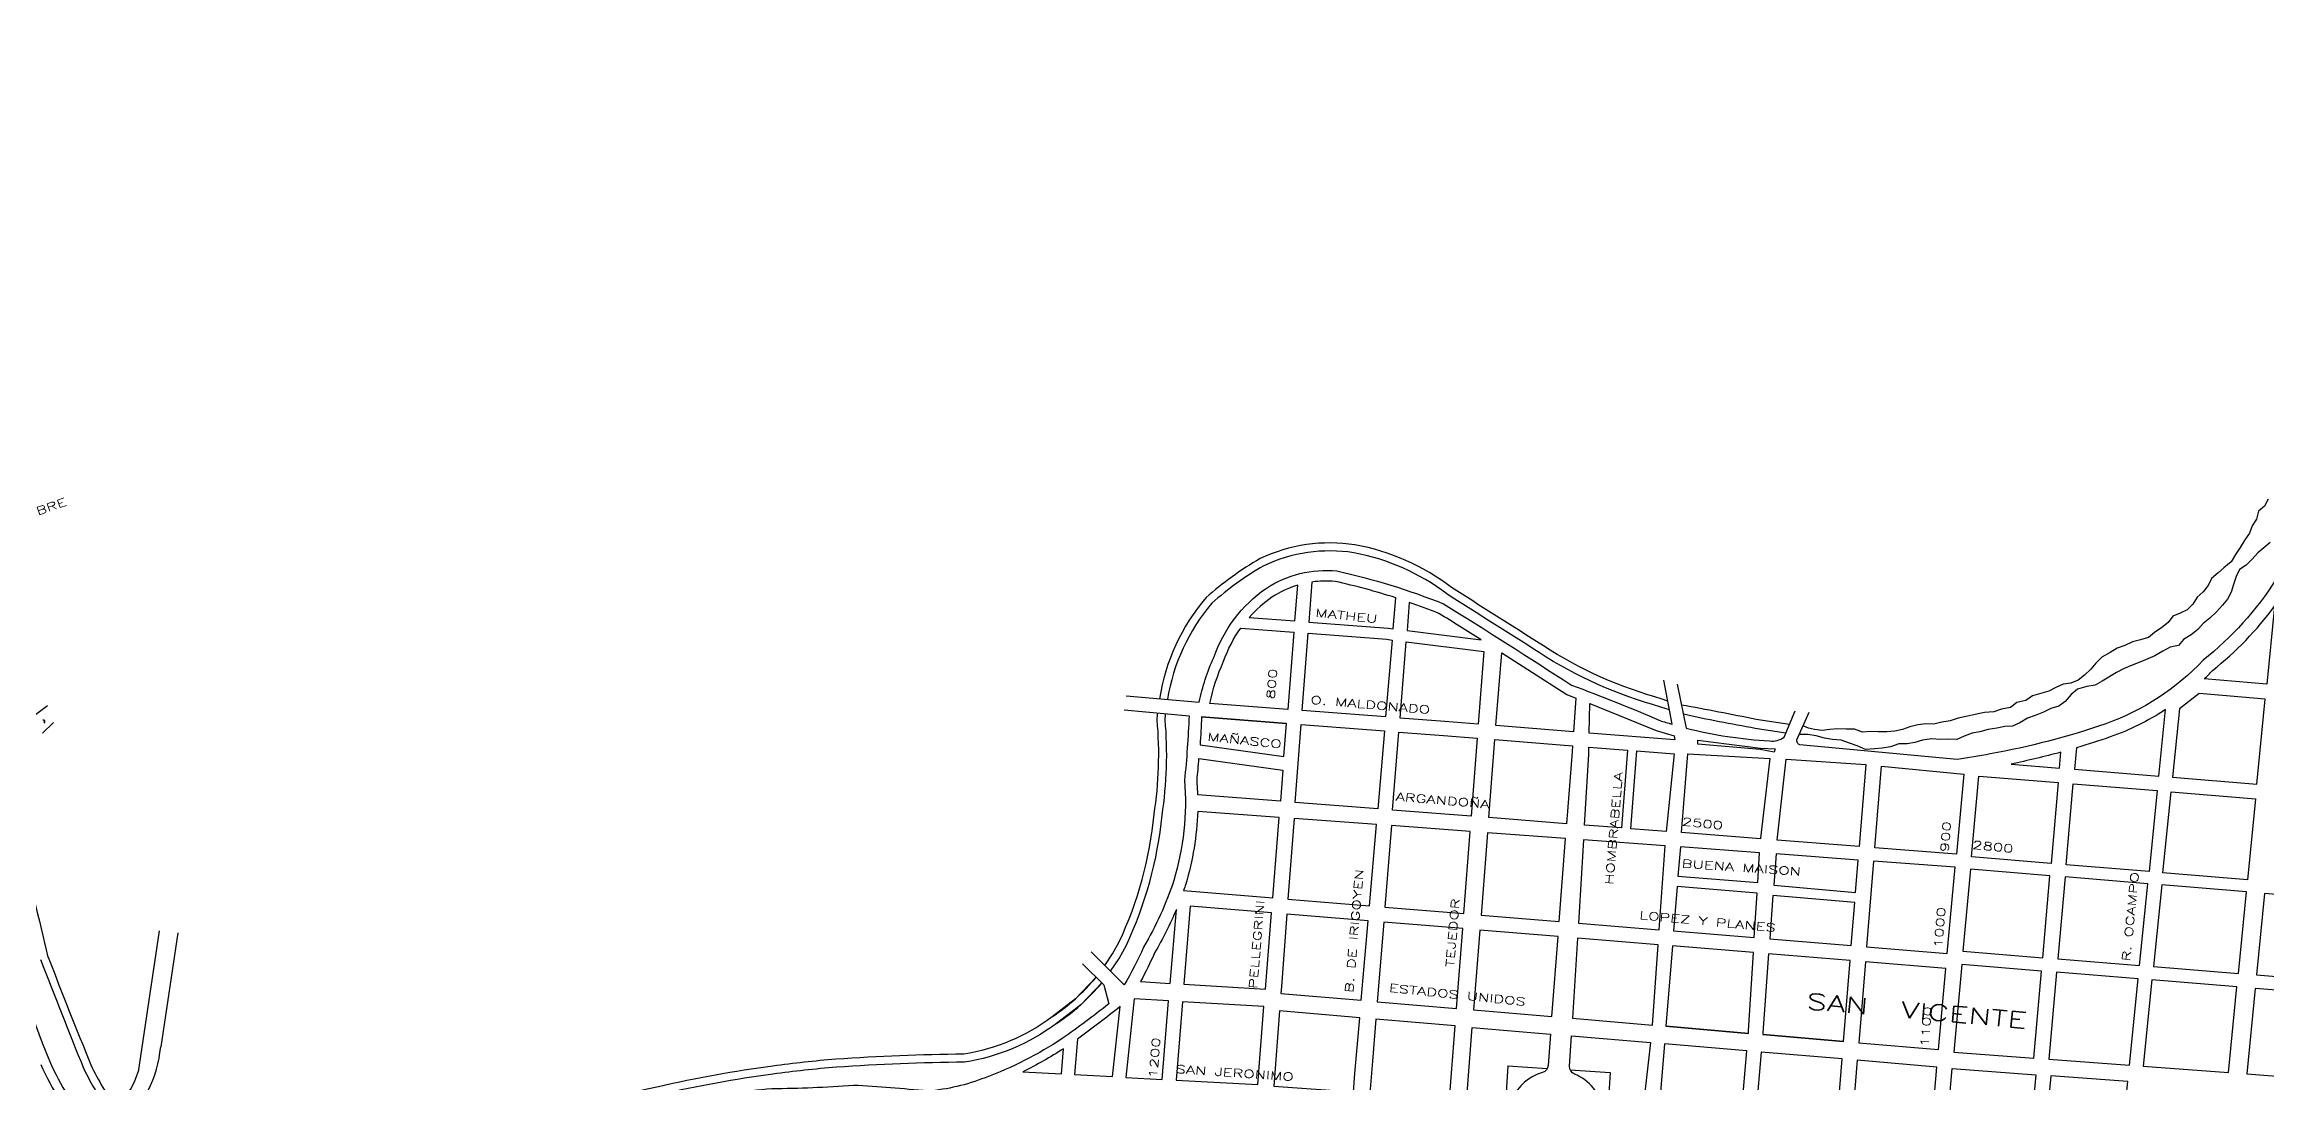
# Model space of a CAD drawing. Header units: millimetres. Extents: x 4374322 to 4409026, y 6503580 to 6534206.
# Drawn here: x 4388599 to 4391375, y 6523857 to 6525154 of the extents above; entities that cross this region are included whole.
import ezdxf

# ---------------------------------------------------------------- set-up
doc = ezdxf.new("R2010")
doc.units = ezdxf.units.MM
for name, color, linetype in [('LINEA CALLE', 252, 'Continuous'), ('NOMBRE BARRIO', 8, 'Continuous'), ('NOMBRE CALLE', 252, 'Continuous'), ('RIO', 252, 'Continuous')]:
    doc.layers.add(name, color=color, linetype=linetype)
doc.styles.add('ROMANS', font='romans')
doc.styles.add('S1', font='ROMANS')

msp = doc.modelspace()

# ---------------------------------------------------------------- linework, layer by layer
at = {"layer": 'LINEA CALLE', "transparency": 33554687}
for p, q in [((4389959.1, 6523942.2), (4389959.1, 6523943.2)), ((4390427.9, 6523877.2), (4390425, 6523830.3)), ((4390427.9, 6523877.2), (4390477.1, 6523873.9)), ((4390505.8, 6523872), (4390555.7, 6523868.7)), ((4390555.7, 6523868.7), (4390552.5, 6523815.7))]:
    msp.add_line(p, q, dxfattribs=at)
for points in [[(4391645.1, 6525154.1, 0.12142), (4391656, 6525146.6), (4391639.4, 6525061.5), (4391620.2, 6525019.7), (4391604.2, 6524989.3, 0.083344), (4391567.3, 6524907.8, -0.023048), (4391538.2, 6524820, -0.001541), (4391499.3, 6524695.3, -0.025393), (4391450.4, 6524589.6, -0.035628), (4391387.6, 6524485.1, -0.08311), (4391296.8, 6524384.3, -0.11757), (4391174.9, 6524304.7, -0.038229), (4391030.4, 6524267.1, -0.014292), (4390989.4, 6524260.1)], [(4389950.7, 6524339.7), (4390042.3, 6524331.8, -0.056825), (4390060.4, 6524387.8, -0.156603), (4390125.7, 6524474.1, -0.170581), (4390214.1, 6524495.8, -0.041449), (4390347.5, 6524454.7, -0.004779), (4390507.4, 6524353.1, -0.013125), (4390617.9, 6524308.8, 0.00635), (4390633, 6524304.3), (4390622.9, 6524359.5)], [(4390165.3, 6524478, 0.071726), (4390133.1, 6524463.1, 0.058445), (4390104.7, 6524437.7), (4390161.7, 6524433.3), (4390165.3, 6524478)], [(4390055.4, 6524330.2, -0.056423), (4390072.7, 6524382.9, -0.071884), (4390094.2, 6524424.5), (4390160.6, 6524419.3), (4390152.8, 6524322.7), (4390055.4, 6524330.2)], [(4390639.5, 6524354.2), (4390650.8, 6524299.4, 0.047495), (4390754.8, 6524283.3), (4390754.8, 6524283.3, 0.185805), (4390772.9, 6524288.2), (4390786.7, 6524320.8)], [(4389948.4, 6524322.3), (4390029.6, 6524314.9, -0.012442), (4390023.9, 6524234.1, -0.091439), (4390010.5, 6524109, -0.054209), (4389972.6, 6524025.5, -0.025967), (4389948.6, 6523978.3), (4389907.2, 6524019.8)], [(4390045.2, 6524313.4), (4390151.4, 6524305.3), (4390045.2, 6524313.4, -0.005351), (4390043.2, 6524278.3), (4390148.1, 6524263.7), (4390151.4, 6524305.3)], [(4390989.4, 6524260.1), (4390792.7, 6524278.6), (4390792.7, 6524278.6, -0.431449), (4390789.1, 6524284.9), (4390804.5, 6524319.5)], [(4391118.9, 6524269.3, -0.016067), (4391056.7, 6524254.5), (4391117.1, 6524249.5), (4391118.9, 6524269.3)], [(4390022.7, 6524096.3), (4390134, 6524087.1), (4390142, 6524187.8), (4390040.3, 6524195.3, -0.063817), (4390025.4, 6524104.4, -0.00484), (4390022.7, 6524096.3)], [(4389986.5, 6524018.4, -0.018989), (4389968.8, 6523982.5), (4390005.8, 6523980.3), (4390013.6, 6524072.7, -0.03454), (4389986.5, 6524018.4)], [(4389896.4, 6524004.8), (4389923.1, 6523978.4), (4389929.1, 6523954.7, -0.0161), (4389871, 6523911.3, -0.057574), (4389774.7, 6523862.4, -0.073143), (4389702.9, 6523845.6, 0.010467), (4389610.2, 6523852.8, -0.01876), (4389508.1, 6523848.5, 0.035788), (4389409.4, 6523832.6, 0.04393), (4389298.4, 6523799.5, -0.009803), (4389197, 6523750.4, 0.003589), (4389101.8, 6523696.4)], [(4390376.2, 6523834), (4390423.6, 6523830.4), (4390376.2, 6523834), (4390376.5, 6523837.5), (4390383.3, 6523925.3), (4390481.2, 6523916.9), (4390478.2, 6523877.8, -0.311271), (4390471.1, 6523869, 0.217424), (4390433.5, 6523836.2, -0.314421), (4390423.6, 6523830.4)], [(4389872.7, 6523898.6, -0.030353), (4389821.8, 6523869.9), (4389870, 6523867.2), (4389872.7, 6523898.6)], [(4390555.9, 6523814.8, -0.332687), (4390547.1, 6523822.8, 0.251987), (4390511.1, 6523866.9, -0.320518), (4390504.9, 6523876.7), (4390507.2, 6523914.7), (4390606, 6523906.2), (4390595.7, 6523815), (4390595.4, 6523811), (4390555.9, 6523814.8), (4390595.4, 6523811)]]:
    msp.add_lwpolyline(points, format="xyb", dxfattribs=at)
for points in [[(4390212.1, 6524482.7, 0.058749), (4390183, 6524482), (4390179.2, 6524431.9), (4390278.1, 6524424.3), (4390284.5, 6524423.5), (4390287.8, 6524462.2, 0.023648)], [(4390304.7, 6524456.5), (4390301.9, 6524421.3), (4390394.4, 6524409.7, 0.001577), (4390341.5, 6524442.8, 0.011807)], [(4391308.5, 6524371.5, 0.065277), (4391385.8, 6524451.7), (4391376.2, 6524354.1), (4391297.9, 6524360.8, 0.011366)], [(4391180.6, 6524288.3, -0.011159), (4391138.3, 6524274.8), (4391135.9, 6524248), (4391241.2, 6524239.4), (4391249.6, 6524322.5, -0.058324)], [(4390039.5, 6524233.9, 0.004199), (4390041.9, 6524261.4), (4390146.8, 6524246.9), (4390143.6, 6524207.9), (4390040.4, 6524216, 0.012414)], [(4389890, 6523910.5), (4389886.2, 6523866.3), (4389933.8, 6523863.7), (4389943.3, 6523951.3, -0.014752)]]:
    msp.add_lwpolyline(points, format="xyb", close=True, dxfattribs=at)
for points in [[(4390170.9, 6524321.3), (4390178.2, 6524418), (4390276.7, 6524410.4), (4390283.3, 6524409.5), (4390275, 6524313.3)], [(4390348.9, 6524307.6), (4390293.1, 6524311.9), (4390300.8, 6524407.3), (4390397.9, 6524395.2), (4390390.9, 6524304.3)], [(4390412.9, 6524302.5), (4390420.1, 6524393.4), (4390501.4, 6524341.3), (4390512.9, 6524337), (4390509.9, 6524294.8)], [(4391267.2, 6524323.5), (4391258.5, 6524238), (4391363.9, 6524229.4), (4391374.3, 6524335.6), (4391291.7, 6524342.7)], [(4390636.6, 6524284.7), (4390529.6, 6524293.2), (4390530.4, 6524330.3), (4390530.4, 6524330.3), (4390613.3, 6524296.4), (4390635.6, 6524289.9)], [(4390162.2, 6524206.4), (4390169.6, 6524303.9), (4390273.5, 6524295.9), (4390265.2, 6524198.4)], [(4390291.7, 6524294.5), (4390347.5, 6524290.2), (4390389.6, 6524286.8), (4390382.1, 6524189.2), (4390283.9, 6524196.9)], [(4390508.1, 6524269.7), (4390501.3, 6524179.9), (4390403.9, 6524187.5), (4390411.6, 6524285.1), (4390508.6, 6524277.3)], [(4390743.4, 6524274.2), (4390761.9, 6524273.3), (4390760.5, 6524269.1), (4390743.3, 6524272.8), (4390665.2, 6524279.2), (4390665.4, 6524284.5), (4390665.4, 6524284.5)], [(4390523.6, 6524178.2), (4390529, 6524266.7), (4390529.2, 6524275.7), (4390577.2, 6524271.9), (4390569.7, 6524174.6)], [(4390581.7, 6524173.6), (4390589.1, 6524270.9), (4390635.5, 6524267.2), (4390625.5, 6524170.2)], [(4390644.8, 6524168.7), (4390652.8, 6524267.3), (4390652.8, 6524267.3), (4390755.1, 6524261.3), (4390743.4, 6524161.6), (4390743.4, 6524161)], [(4390764.2, 6524159.4), (4390775.5, 6524260.5), (4390875, 6524253.8), (4390866.9, 6524151.3)], [(4390886.2, 6524149.8), (4390894.6, 6524251.9), (4390997.4, 6524241.8), (4390988.3, 6524141.9)], [(4391007.2, 6524138.3), (4391016.4, 6524239.4), (4391115.5, 6524231.3), (4391106.6, 6524130.1)], [(4391134.3, 6524229.7), (4391239.3, 6524221.2), (4391229.1, 6524120), (4391125.4, 6524128.6)], [(4391246.4, 6524118.6), (4391256.6, 6524219.7), (4391362.1, 6524211.1), (4391352.1, 6524109.9)], [(4390254.8, 6524077.2), (4390263.5, 6524178.9), (4390160.7, 6524186.4), (4390153.1, 6524085.6)], [(4390372.8, 6524067.5), (4390380.7, 6524170.2), (4390282.4, 6524177.5), (4390274.2, 6524075.6)], [(4390491.9, 6524057.6), (4390499.8, 6524161.4), (4390402.4, 6524168.6), (4390394.4, 6524065.7)], [(4390617.1, 6524047.3), (4390624.6, 6524152.3), (4390522.4, 6524159.8), (4390516, 6524055.7)], [(4390740, 6524106.2), (4390742.3, 6524143.6), (4390643.4, 6524150.9), (4390640.4, 6524114.4)], [(4390862.2, 6524093.9), (4390865.5, 6524134.5), (4390762.9, 6524142.1), (4390760, 6524103)], [(4390876.1, 6524026), (4390976.9, 6524017.7), (4390986.8, 6524125.6), (4390884.9, 6524133.1)], [(4391096.1, 6524012.4), (4391105.2, 6524114.8), (4391005.8, 6524123), (4390996.4, 6524020.5)], [(4390639.4, 6524101.2), (4390634.9, 6524045.9), (4390735.8, 6524037.5), (4390739.2, 6524093)], [(4390759.1, 6524090.3), (4390755.1, 6524036), (4390856.9, 6524027.6), (4390861.2, 6524081.2)], [(4391114.9, 6524010.9), (4391217.1, 6524002.6), (4391227.5, 6524104.8), (4391124, 6524113.3)], [(4391340.6, 6523992.6), (4391350.6, 6524094.7), (4391244.8, 6524103.3), (4391234.4, 6524001.2)], [(4391459, 6523983), (4391468.8, 6524084.9), (4391373.4, 6524092.8), (4391363.4, 6523990.8)], [(4390132.5, 6524068.4), (4390031, 6524076.7), (4390023.1, 6523979.2), (4390124.8, 6523973)], [(4390151.7, 6524066.8), (4390144.9, 6523976.3), (4390144.2, 6523967.7), (4390244.6, 6523959.2), (4390253.1, 6524058.4)], [(4390272.7, 6524056.8), (4390264.7, 6523957.4), (4390363.7, 6523949), (4390371.4, 6524048.7)], [(4390392.9, 6524046.9), (4390385.1, 6523947.1), (4390482.9, 6523938.8), (4390490.5, 6524038.8)], [(4390514.8, 6524036.8), (4390508.6, 6523936.6), (4390608.4, 6523928), (4390615.7, 6524028.5)], [(4390874.6, 6524007.2), (4390866.3, 6523906), (4390966, 6523897.5), (4390975.2, 6523998.9)], [(4390994.9, 6524003.7), (4390984.9, 6523894.2), (4391085, 6523886.8), (4391094.6, 6523995.6)], [(4391113.4, 6523994.1), (4391103.8, 6523885.4), (4391204.5, 6523877.9), (4391215.4, 6523985.9)], [(4391232.7, 6523984.5), (4391221.8, 6523876.6), (4391328.4, 6523868.7), (4391338.9, 6523975.9)], [(4389961.1, 6523961), (4389950.3, 6523862.8), (4389995.7, 6523860.3), (4390004, 6523958.4)], [(4390021.3, 6523957.4), (4390013.3, 6523859.3), (4390115.3, 6523853.7), (4390123.1, 6523951.2)], [(4391361.7, 6523974), (4391351.2, 6523867), (4391447, 6523859.9), (4391457.3, 6523966.3)], [(4390142.6, 6523945.9), (4390135.4, 6523851.9), (4390234.9, 6523844.5), (4390236.8, 6523867.8), (4390242.8, 6523937.3)], [(4390263, 6523935.6), (4390258.8, 6523883.2), (4390255.4, 6523843), (4390355, 6523835.5), (4390362, 6523927.1)], [(4390623.5, 6523904.7), (4390615.7, 6523809.1), (4390718.2, 6523799.4), (4390726.5, 6523895.9)], [(4390744.4, 6523894.4), (4390736, 6523797.7), (4390837.5, 6523788), (4390845.4, 6523885.8)], [(4390856.5, 6523786.2), (4390907.8, 6523781.4), (4390911.4, 6523835.3), (4390960, 6523831.9), (4390964, 6523875.6), (4390864.5, 6523884.1), (4390856.5, 6523786.2)]]:
    msp.add_lwpolyline(points, close=True, dxfattribs=at)
for points in [[(4388588.2, 6524316.2), (4388602.9, 6524327.6)], [(4388596.7, 6524293), (4388610.6, 6524306.4)], [(4388742.7, 6524045.9), (4388716.5, 6523869.7)], [(4388766, 6524043.4), (4388744.5, 6523901)], [(4390728.4, 6523917.8), (4390625.2, 6523926.6), (4390728.4, 6523917.8), (4390728.6, 6523920.9), (4390734.7, 6524018.7), (4390633.4, 6524027.1), (4390625.2, 6523926.6)], [(4390847.2, 6523907.6), (4390855.4, 6524008.8), (4390753.7, 6524017.2), (4390746.5, 6523918.4), (4390746.3, 6523916.2), (4390847.2, 6523907.6), (4390746.3, 6523916.2)], [(4391026.2, 6523772.6), (4391029.7, 6523827), (4390979.1, 6523830.5), (4390983.1, 6523873.9), (4391087.7, 6523866.1), (4391078.4, 6523767.9), (4391026.2, 6523772.6), (4391078.4, 6523767.9)], [(4391192.3, 6523757.5), (4391202.4, 6523857.6), (4391106.5, 6523864.7), (4391097.2, 6523766.2), (4391192.3, 6523757.5), (4391097.2, 6523766.2)]]:
    msp.add_lwpolyline(points, dxfattribs=at)
for centre, radius, start, end in [((4388597.8, 6524307.4), 2.01, 303.0431, 109.4158), ((4388597.8, 6524307.4), 1.86, 303.0753, 109.3035), ((4389381.5, 6524207.5), 841, 189.5297, 202.6653), ((4388586.6, 6523916.7), 158.7, 333.6166, 354.3467), ((4388896.1, 6524009.6), 328.4, 203.4465, 221.3923), ((4388896.1, 6524009.6), 316.8, 203.4607, 221.4405), ((4388584, 6523913.6), 139.5, 302.444, 341.6618)]:
    msp.add_arc(centre, radius, start, end, dxfattribs=at)
at = {"layer": 'RIO', "transparency": 33554687}
for points in [[(4391377.7, 6524585.6), (4391373.4, 6524576.8), (4391365.9, 6524570.5), (4391363.2, 6524560.7), (4391357.8, 6524552.4), (4391354.5, 6524543.2), (4391348.6, 6524534.9), (4391342.8, 6524525.1), (4391336.9, 6524516.2), (4391331.6, 6524507.4), (4391322.6, 6524499.6), (4391315.2, 6524493.3), (4391307.2, 6524486.4), (4391302.9, 6524477.7), (4391296.5, 6524469.8), (4391289, 6524463), (4391283.7, 6524454.2), (4391276.7, 6524447.4), (4391267.7, 6524443.1), (4391258.7, 6524439.3), (4391252.8, 6524431.5), (4391244.8, 6524425.2), (4391235.8, 6524418.8), (4391228.4, 6524412.5), (4391218.3, 6524409.7), (4391208.2, 6524407.4), (4391198.6, 6524402.5), (4391189.1, 6524399.2), (4391180.6, 6524393.9), (4391170, 6524388), (4391162.6, 6524380.7), (4391156.2, 6524372.9), (4391148.3, 6524365.5), (4391140.3, 6524359.2), (4391131.3, 6524355.4), (4391121.6, 6524354.1), (4391112.6, 6524350.3), (4391103.6, 6524345.5), (4391083.4, 6524339.8), (4391074.9, 6524334), (4391063.8, 6524331.2), (4391055.8, 6524325.3), (4391044.7, 6524323), (4391035.1, 6524319.7), (4391023.4, 6524318.9), (4391011.8, 6524316.5), (4391000.7, 6524313.7), (4390990.6, 6524311.9), (4390980.5, 6524308.5), (4390969.9, 6524306.7), (4390960.3, 6524304.4), (4390950.1, 6524304.6), (4390939.9, 6524303.4), (4390930.3, 6524301.1), (4390920.8, 6524297.7), (4390911.2, 6524295.4), (4390901.5, 6524294.7), (4390890.8, 6524294.9), (4390880.7, 6524295.1), (4390871, 6524294.4), (4390860.8, 6524298.1), (4390850.6, 6524297.9), (4390839.9, 6524298.6), (4390830.3, 6524297.8), (4390820.6, 6524296.5), (4390810.9, 6524297.8), (4390803.4, 6524299.4), (4390796.8, 6524302.2), (4390796.8, 6524302.2), (4390796.8, 6524302.2)], [(4391380.2, 6524531.2), (4391372.3, 6524524.8), (4391364.8, 6524518.5), (4391357.9, 6524510.7), (4391350.5, 6524502.9), (4391342, 6524497.6), (4391337.7, 6524488.8), (4391334.4, 6524479), (4391331.6, 6524469.3), (4391327.2, 6524460.5), (4391320.8, 6524453.2), (4391313.4, 6524444.9), (4391305, 6524437), (4391296.5, 6524430.1), (4391290.1, 6524422.8), (4391281.7, 6524416), (4391272.2, 6524410.1), (4391265.8, 6524402.8), (4391255.6, 6524400.5), (4391246.1, 6524395.7), (4391236.1, 6524389.8), (4391224.5, 6524384.9), (4391215.5, 6524381.1), (4391205.9, 6524377.3), (4391196.9, 6524373.5), (4391188.4, 6524368.7), (4391170.4, 6524358), (4391161.8, 6524353.2), (4391151.2, 6524351.4), (4391139.6, 6524348), (4391131.7, 6524341.2), (4391124.3, 6524332.8), (4391116.3, 6524327), (4391106.2, 6524323.7), (4391097.2, 6524319.3), (4391086.6, 6524315), (4391077, 6524311.7), (4391067.5, 6524305.8), (4391058.5, 6524302), (4391048.8, 6524301.2), (4391038.7, 6524299.4), (4391028.1, 6524297.6), (4391017.5, 6524294.8), (4391007.9, 6524293), (4390997.8, 6524289.2), (4390988.7, 6524285.3), (4390978.6, 6524285.6), (4390967.9, 6524285.3), (4390957.7, 6524286), (4390946.1, 6524284.2), (4390936.5, 6524281.4), (4390926.9, 6524279.6), (4390916.2, 6524279.8), (4390906.1, 6524276), (4390895.5, 6524274.1), (4390885.8, 6524273.4), (4390874.7, 6524272.6), (4390864.4, 6524277.4), (4390854.6, 6524280.7), (4390844.3, 6524284.5), (4390833.6, 6524285.2), (4390823.4, 6524286.9), (4390813.2, 6524289.7), (4390802.5, 6524291.5), (4390792, 6524291.3), (4390792, 6524291.3), (4390792, 6524291.3)]]:
    msp.add_lwpolyline(points, dxfattribs=at)
for points in [[(4390627.7, 6524333.2), (4390619.6, 6524335.8), (4390611.5, 6524338.5, -0.077853), (4390463.6, 6524407.8, -0.002348), (4390357.4, 6524475.3, 0.116197), (4390236.8, 6524528.5, 0.149253), (4390118.2, 6524511.3, 0.049538), (4390050.8, 6524462.5, 0.137419), (4389992.5, 6524336.1)], [(4390629.7, 6524322.1), (4390619.1, 6524325.5), (4390608.6, 6524328.9, -0.077679), (4390458.2, 6524399.5, -0.002352), (4390351.7, 6524467.1, 0.116397), (4390235.2, 6524518.6, 0.148479), (4390122.8, 6524502.4, 0.048841), (4390058, 6524455.5, 0.135953), (4390002.5, 6524335.3)], [(4389924.4, 6524002.6), (4389933.8, 6524017.2), (4389942.3, 6524032.4, 0.085617), (4389985.8, 6524191.7, 0.061337), (4389989.6, 6524309.8, -0.008513), (4389990.3, 6524318.5)], [(4389931.5, 6523995.4), (4389942, 6524011.4), (4389951.2, 6524028.1, 0.085544), (4389995.7, 6524190.4, 0.060808), (4389999.6, 6524309.9, -0.007783), (4390000.2, 6524317.6)], [(4390779.6, 6524303.9), (4390737.9, 6524310.1, 0.008272), (4390644.8, 6524328.1)], [(4390647.1, 6524317.1, 0.010476), (4390736.9, 6524299.4), (4390775.1, 6524293.4)], [(4389920.5, 6523980.9), (4389894.2, 6523953.5), (4389864, 6523930.3, -0.124101), (4389748.9, 6523881.9, 0.012901), (4389588.8, 6523875.5, 0.012471), (4389509.4, 6523866.8, 0.022317), (4389368.8, 6523841.3, 0.029316), (4389146.9, 6523777.5, 0.012405), (4389008.1, 6523723.6, -0.137074), (4388845.5, 6523703.9, -0.112432), (4388725.9, 6523769.5, -0.033126), (4388694.9, 6523801.6)], [(4389913.3, 6523988), (4389887.7, 6523961.1), (4389858.3, 6523938.5, -0.123727), (4389748.1, 6523891.9, 0.012853), (4389588.1, 6523885.5, 0.012304), (4389509.3, 6523876.9, 0.022498), (4389366.6, 6523851.1, 0.029314), (4389143.6, 6523786.9, 0.012404), (4389004.2, 6523732.8, -0.136518), (4388847.6, 6523713.6, -0.111847), (4388732.5, 6523776.9, -0.033739), (4388702, 6523808.7)]]:
    msp.add_lwpolyline(points, format="xyb", dxfattribs=at)
for centre, radius, start, end in [((4404588, 6527873.7), 16443.9, 193.06291, 193.57841), ((4405854.1, 6530770.4), 18536.6, 201.38944, 201.84008), ((4405854.1, 6530770.4), 18526.6, 201.39155, 201.83912), ((4389724.7, 6524142.3), 243.7, 303.225, 320.7067), ((4389724.7, 6524142.3), 253.7, 303.3, 320.4946), ((4388952.3, 6524019), 336.9, 205.3932, 217.0895), ((4388952.3, 6524019), 326.9, 205.4471, 216.7652)]:
    msp.add_arc(centre, radius, start, end, dxfattribs=at)

# ---------------------------------------------------------------- texts
at = {"layer": 'NOMBRE BARRIO', "transparency": 33554687, "style": 'ROMANS', "width": 1.5}
msp.add_text('SAN  VICENTE', height=20, rotation=354.9162, dxfattribs=at).set_placement((4390800.3, 6523948.3))
at = {"layer": 'NOMBRE CALLE', "linetype": 'Continuous', "transparency": 33554687, "style": 'S1', "width": 1.5}
msp.add_text('PUENTE 24 DE SETIEMBRE', height=10, rotation=19.3659, dxfattribs=at).set_placement((4388376.8, 6524489.9))
at = {"layer": 'NOMBRE CALLE', "transparency": 33554687, "style": 'ROMANS', "width": 1.5}
for s, rotation, p in [('MATHEU', 354.0765, (4390186.9, 6524438.8)), ('800', 85.1108, (4390136.2, 6524335)), ('O. MALDONADO', 355.1375, (4390180.9, 6524329.9)), ('MAÑASCO', 354.0765, (4390051.9, 6524283.8)), ('HOMBRABELLA', 85.1108, (4390559.2, 6524103.1)), ('ARGANDOÑA', 355.1177, (4390287.3, 6524209)), ('2500', 354.0765, (4390644.9, 6524177.8)), ('900', 85.1108, (4390978.2, 6524144)), ('2800', 354.0765, (4391007.9, 6524148.8)), ('B. DE IRIGOYEN', 85.1108, (4390234.2, 6523967.8)), ('BUENA MAISON', 356.0613, (4390644.9, 6524125.2)), ('R. OCAMPO', 84.2014, (4391205.1, 6524007.2)), ('PELLEGRINI', 85.1108, (4390114.2, 6523973)), ('TEJEDOR', 85.1108, (4390360.2, 6524000.1)), ('LOPEZ Y PLANES', 354.6361, (4390591.9, 6524060.7)), ('1000', 85.1108, (4390970.2, 6524024)), ('ESTADOS UNIDOS', 354.0765, (4390278.9, 6523969.9)), ('1100', 85.1108, (4390953.2, 6523900)), ('1200', 85.1108, (4389989.2, 6523861)), ('SAN JERONIMO', 356.0829, (4390012.4, 6523868.4))]:
    msp.add_text(s, height=10, rotation=rotation, dxfattribs=at).set_placement(p)

doc.saveas('drawing.dxf')
